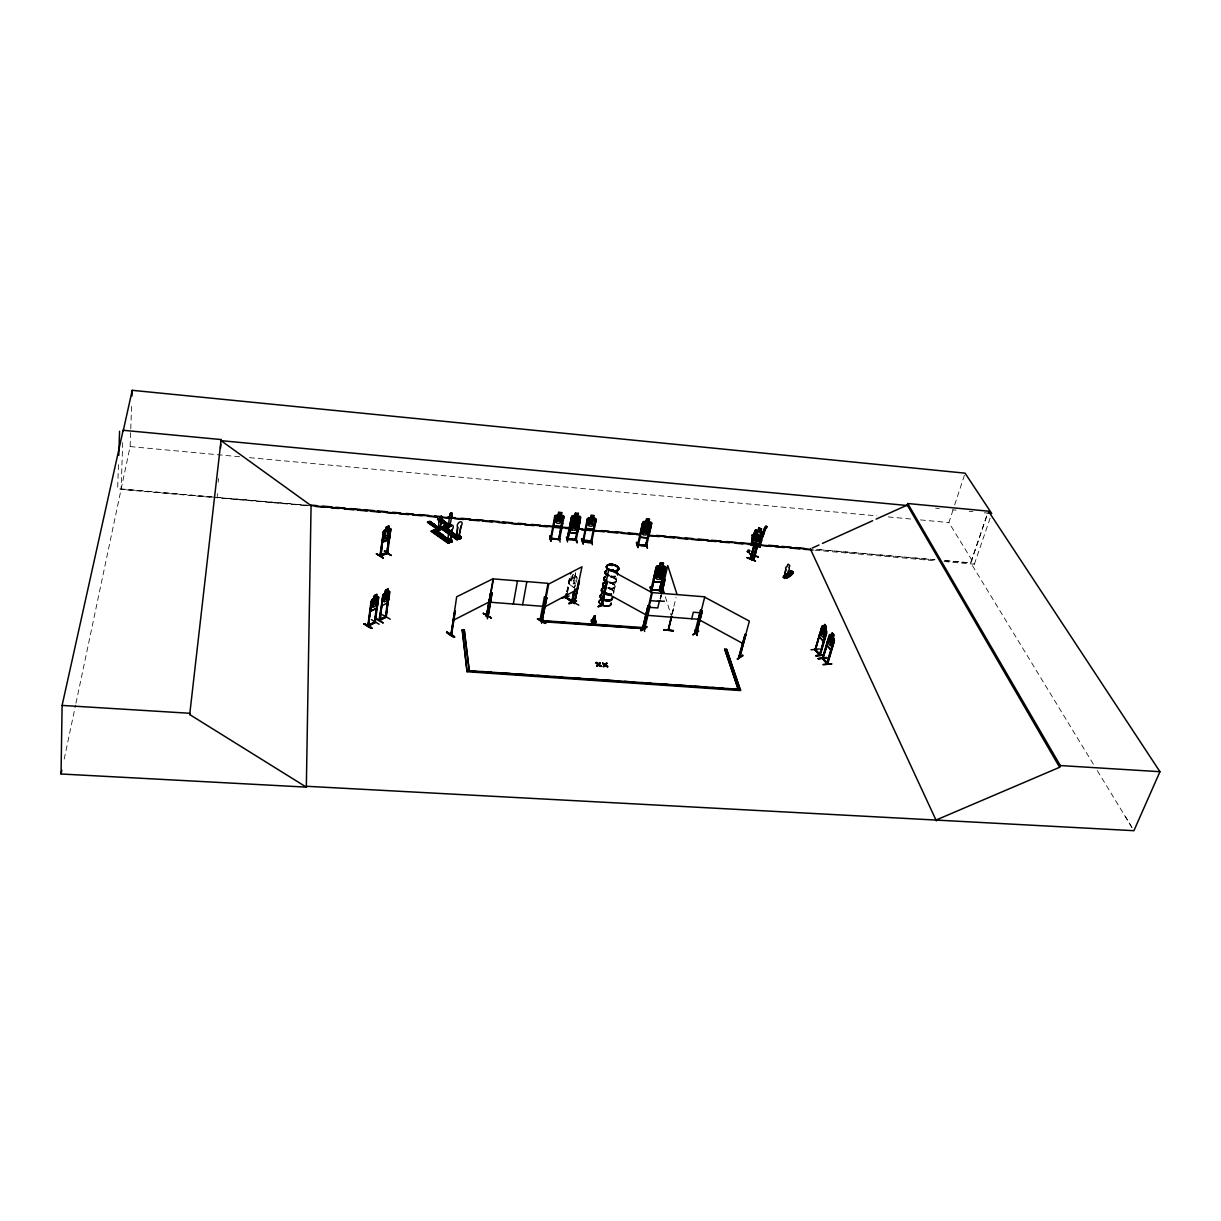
<?xml version="1.0" encoding="UTF-8"?>
<svg xmlns="http://www.w3.org/2000/svg" width="1221" height="1221" viewBox="0 0 1221 1221"><rect width="100%" height="100%" fill="white"/><g stroke="black" fill="none" stroke-linecap="round" stroke-linejoin="round"><path stroke-width="0.75" stroke-dasharray="5 3.75" d="M613.812 591.91L616.086 581.333M616.254 580.509L616.834 577.823M118.452 464.682L117.643 488.843L311.065 505.616L217.17 497.374M122.711 442.536L121.093 489.423L215.247 497.68M75.961 703.235L130.113 446.581L131.715 403.434M615.063 585.683L615.094 586.538M217.43 493.589L217.14 497.847L306.334 505.662M218.208 482.249L218.467 478.464M566.712 591.926L569.658 576.984M566.956 591.849L570.466 573.549M567.322 592.353L570.268 577.411M567.567 592.277L570.528 577.335M571.169 576.068L571.153 582.524L573.244 583.974L574.801 582.539L575.64 572.771L575.076 575.564L577.136 578.113L575.93 583.653M574.603 586.813L575.35 583.073M64.194 759.096L75.565 705.097M660.073 598.58L660.897 595.039M660.225 599.068L661.049 595.527M660.408 598.611L661.233 595.07M660.561 599.084L661.385 595.543M659.798 601.129L664.468 601.007L656.898 600.442M671.718 614.407L673.763 607.249L672.206 614.941M671.871 614.911L676.037 597.405M944.016 561.538L974.373 564.194L948.9 522.557L954.105 506.684M954.685 504.914L965.094 473.168M986.599 516.101L970.695 562.805L944.291 560.515M1093.375 764.178L970.802 562.973L987.835 512.957M974.373 564.194L990.521 516.987M664.361 601.343L656.7 600.595M613.659 592.704L613.583 592.872A6.212 3.175 12 0 0 608.272 588.476M613.797 592.475L613.415 593.253A6.288 3.22 12 0 0 608.348 588.079M614.621 587.606L615.063 586.584M573.229 578.144L575.671 577.09L573.611 579.319L574.313 583.607L573.031 579.593C571.306 583.333 568.94 580.021 572.68 578.647L571.886 574.801M574.313 587.789L569.062 584.111L568.849 580.937L569.001 584.157L574.236 587.82L575.64 585.576M614.651 587.377L612.652 588.705L609.035 588.766M609.05 588.308L610.027 588.491M609.538 582.493A6.227 3.159 12 0 1 614.926 586.492A6.227 3.159 12 0 1 609.676 588.904L609.661 587.988M610.118 588.659L609.752 588.675A6.227 3.159 12 0 0 614.972 586.294A6.227 3.159 12 0 0 609.584 582.295L614.56 584.981M612.713 588.461L613.842 588.003M576.449 576.602L577.06 578.144M608.882 588.568L609.951 588.72M612.683 588.446L609.462 588.69M934.859 559.691L816.01 549.389L934.935 559.829M944.382 560.668L970.802 562.973M121.108 488.949L215.278 497.206M814.956 550.228L936.415 560.866M130.113 446.581L240.033 456.791M249.511 457.661L876.876 515.873M888.247 516.926L912.881 519.215M920.466 519.917L948.9 522.557M935.607 508.18L939.346 508.547M952.441 509.783L956.18 510.134M969.276 511.37L973.015 511.721M984.233 512.789L987.972 513.141M609.645 582.005L611.141 582.707M612.545 583.348L611.202 582.478L615.002 585.897M572.817 574.191L576.48 576.648M1097.328 770.665L1132.92 829.074L1125.243 816.269M665.369 596.779L670.924 614.743M616.239 579.883L616.3 580.875M613.766 591.223L613.858 592.307M572.603 575.091L573.214 577.915M610.683 577.06A6.227 3.144 12 0 1 616.04 581.455A6.227 3.144 12 0 1 609.233 583.195M609.661 581.898A6.212 3.159 12 0 1 615.002 586.294A6.227 3.159 12 0 1 609.722 588.629M608.195 588.034A6.212 3.159 12 0 0 615.002 586.294A6.227 3.159 12 0 0 609.584 582.234M615.308 575.961A6.242 3.129 12 0 1 610.775 575.915M610.851 576.343A6.319 3.19 12 0 1 616.284 580.799A6.319 3.19 12 0 1 609.355 582.554M609.294 582.875A6.319 3.19 12 0 0 616.208 581.12A6.319 3.19 12 0 0 610.775 576.663A6.334 3.175 12 0 0 615.216 576.694M610.912 576.022A6.242 3.144 12 0 1 616.269 580.418L616.269 580.418A6.242 3.144 12 0 1 609.447 582.142M615.094 576.999A6.242 3.129 12 0 1 610.546 576.953M615.292 576.358A6.334 3.175 12 0 1 610.683 576.312M609.462 582.814A6.212 3.159 12 0 1 614.85 586.797A6.212 3.159 12 0 1 609.6 589.194M608.424 587.759A6.288 3.22 12 0 1 613.43 592.994M608.485 587.454A6.212 3.175 12 0 1 613.43 592.612M572.634 575.122L571.596 580.311L573.687 581.761L574.725 576.571L572.634 575.122M616.254 581.043L615.72 582.02L616.269 581.043M576.343 579.242L576.343 579.242"/><path stroke-width="1.5" d="M306.517 786.293L306.502 787.133L61.05 773.992L62.103 705.417L123.138 430.28L221.138 439.56L221.062 440.659L311.065 505.616L569.368 528.266M62.103 705.417L189.789 713.278L189.698 714.56L306.334 787.133L311.08 505.097L316.773 505.601M785.362 576.266L785.561 575.808M306.334 787.133L306.364 786.278L1133.912 830.692L1159.95 771.703L988.445 511.172L907.752 503.525L907.279 505.051L1059.63 767.292L936.003 820.069M439.804 527.548L440.812 529.105L438.766 529.731L437.759 528.174L437.423 529.197L439.85 528.434L439.514 527.487L456.791 539.743L457.524 537.805L457.356 538.949L451.587 534.996M437.759 528.174L437.637 528.937L440.46 527.808M118.773 455.402L119.582 431.242M440.14 516.59L441.559 515.766L441.407 518.33A2.121 1.328 -54.8 0 1 441.315 521.108L439.942 527.96M815.949 655.479L824.206 654.99M823.229 664.575L831.913 663.934L823.168 664.59M123.138 430.28L123.107 431.395L132.219 390.308L965.094 473.168L991.711 513.492L987.972 513.141M132.005 395.925L132.219 390.308M449.694 524.938L450.198 524.74M447.817 541.132L448.794 530.54A3.236 1.999 -54.8 0 1 449.389 526.617A3.236 1.999 -54.8 0 1 452.838 525.534A3.236 1.999 -54.8 0 1 452.243 529.456L450.244 540.354L449.816 539.59M450.61 524.633L449.465 524.511L450.366 525.122M449.801 524.526L448.534 525.686L449.191 518.696A2.121 1.313 -55.1 0 1 449.954 515.72L450.32 513.507M450.824 540.155L449.175 539.636M450.595 539.957L449.359 539.575L450.992 539.331L450.625 541.742M448.458 525.625L450.045 525.122L451.449 518.009A2.121 1.313 -55.1 0 0 451.556 515.231L451.862 513.034M451.633 515.293L451.816 512.835L450.518 513.308M457.951 535.973L459.493 536.37M458.47 536.385L458.165 535.653L458.333 538.629L458.867 535.622L460.866 536.736L460.103 538.675L443.177 526.77M456.517 537.576L459.05 536.904L461.065 526.053A3.205 1.984 -55.1 0 0 461.675 522.145A3.205 1.984 -55.1 0 0 458.257 523.214A3.205 1.984 -55.1 0 0 457.661 527.121L456.517 537.576C461.645 535.683 457.051 536.187 459.493 536.782M594.703 619.047L594.627 615.827L591.88 621.001L595.146 622.038L594.917 615.872L593.727 620.344M220.543 448.214L220.803 444.429M594.474 622.267L595.054 616.025L595.146 619.368M751.602 557.783L750.457 557.799L754.288 544.383L750.457 557.799L751.312 558.119L755.021 544.688L754.196 544.413M754.029 558.714L757.615 545.726L756.715 545.36L757.524 545.695L754.181 558.821L753.082 558.852M753.861 544.703L754.914 544.658M820.68 633.455L821.718 627.884L815.277 650.366L819.795 633.592L819.413 636.858L823.259 641.162L824.618 639.087M826.922 645.436L827.212 642.154L826.922 645.436L830.707 649.801L832.188 647.71M438.324 528.769L438.95 521.749A2.121 1.328 -54.8 0 1 439.697 518.757L440.064 516.529L434.478 515.918M456.654 537.667L457.661 527.121M752.136 544.322L753.265 535.073L752.472 534.813L751.403 544.154L751.739 542.475M752.228 544.352L752.655 540.476M189.698 714.56L221.138 439.56M673.397 630.784L663.598 629.822L673.397 630.83M673.336 630.54L663.598 629.822M759.203 545.436L759.096 546.794L760.21 537.469L761.004 537.728L759.828 546.962L759.874 545.68L752.441 543.192M752.472 534.813L752.334 542.078L759.065 544.261L760.271 542.811L758.974 544.245M755.28 535.561L755.448 533.592L758.333 534.554L758.058 536.446L759.355 537.484L758.928 540.842L757.325 541.803L754.654 540.903L753.403 538.98L753.815 535.607L755.311 535.485L753.281 534.89M755.982 534.142L757.707 534.722M363.721 623.885C377.564 633.333 371.627 625.152 363.675 623.962M758.333 534.554L757.966 536.462L760.897 537.973L760.149 542.841L761.721 540.46M375.03 622.328L367.826 625.961L369.032 624.938M368.849 625.869L367.826 625.961L370.925 602.274L371.856 602.106L368.116 626.144L371.55 600.625L372.359 599.206L378.602 597.222L375.244 622.603L368.254 626.159L371.627 600.671M368.91 625.747L369.017 624.893M371.474 600.625L374.069 598.443L374.359 595.451L376.831 594.337L376.709 603.266L375.229 606.196L373.016 607.295L372.13 605.555L372.832 600.076L374.526 595.558M380.815 554.99C396.596 551.343 376.648 553.785 380.845 555.799L383.577 532.921L379.884 555.83L387.454 553.296M380.967 555.769L383.501 531.623C383.989 528.082 392.811 529.548 390.201 528.464M376.648 594.413L376.282 597.359L378.693 597.145L377.671 604.99L376.48 608.302L370.925 611.08L376.48 608.302M388.873 526.114L388.934 534.874L387.393 537.515L385.058 538.278L384.081 536.446L386.37 526.923L388.873 526.114L387.088 540.308M376.19 608.165L374.572 622.908L378.022 598.763L374.694 622.847M384.707 541.086L386.508 527.045M374.847 622.008L374.313 622.603M383.241 557.753L376.404 553.769L383.272 557.738M384.356 551.129L391.193 555.479L384.752 550.93M386.019 530.799L388.354 530.036L387.683 535.286L385.348 536.034M386.614 553.571L387.774 552.625L386.996 552.93M389.148 534.691L386.843 553.724L389.652 530.921M387.332 553.311L389.865 531.074M383.348 531.562L380.174 556.028L387.591 553.464L390.796 529.181M382.814 596.611L380.082 620.344L382.814 596.611L378.983 620.497L386.095 616.926M391.01 529.166L388.812 539.743C374.282 543.36 390.705 542.246 389.896 536.645M383.089 596.764L379.288 620.695L380.113 619.551M379.136 624.221L371.352 619.612M389.758 591.941L389.148 591.239L382.722 595.299L382.036 605.647L387.561 602.884L388.705 599.618L387.53 602.899M382.356 614.728L390.201 619.169M387.942 589.01L385.592 590.155L384.05 594.749L383.333 600.198L384.203 601.953L386.385 600.854L387.866 597.954L388.583 592.521L387.545 592.124L388.019 589.056L385.653 590.216M385.363 593.192L385.592 590.155M740.185 656.455L739.102 656.15L740.094 656.41M784.309 576.327L784.294 575.503L784.05 576.419L786.767 577.655L787.026 576.739L784.309 576.327L785.866 569.352L784.447 576.236L786.263 577.06L788.507 570.466A2.076 1.74 49.9 0 0 788.827 567.567C791.986 564.545 786.309 564.407 788.262 564.239M382.997 622.863L375.274 617.872M387.851 589.148L387.637 591.987M387.79 599.206L385.424 617.216M385.592 617.475L385.928 616.605M385.668 617.444L389.163 593.467M385.958 616.91L388.431 598.885M379.472 620.634L386.294 617.109L389.056 591.178M388.797 599.679L389.835 591.864M738.842 656.913L745.1 634.386L745.863 634.798L739.773 657.386L738.995 657.005M789.544 574.145L788.369 573.611L789.285 573.717M427.548 522.008L439.178 530.021C427.182 518.07 429.288 522.329 427.548 522.008L439.133 530.036M430.525 524.099L432.921 523.55M431.074 522.054L428.632 522.985L431.074 522.054L429.96 521.26M431.822 522.573L429.38 523.504L431.822 522.573L432.936 523.366M448.641 543.009L431.379 531.089L432.387 530.921L431.105 531.318L447.97 543.208L448.412 541.361L446.703 540.14L446.474 541.575L449.771 539.804M433.928 524.068L431.486 524.999L433.928 524.068C437.561 525.702 428.693 526.205 435.058 524.847M433.165 531.822L436.767 530.967M436.813 530.692L435.119 529.487L434.065 530.418L451.282 542.139M448.626 527.167L437.774 518.971L449.343 526.938M437.942 531.486L434.249 532.905L437.942 531.486C444.444 533.974 429.044 534.981 439.636 532.677M437.576 528.235L438.37 530.28M445.619 527.304C435.134 529.563 450.412 528.586 443.94 526.129L440.323 527.243L440.064 529.227L440.216 527.701M441.743 521.764L444.108 521.214M441.132 533.745L437.454 535.18L441.132 533.745C447.664 536.248 432.249 537.255 442.841 534.951M442.857 522.542L445.222 521.993M442.841 527.029L443.94 526.129M446.749 528.098L443.101 529.517L446.749 528.098C453.235 530.57 437.957 531.562 448.443 529.288M447.649 526.114L447.985 525.106L448.992 526.648M446.703 540.14L446.81 541.208L449.877 540.216M447.985 532.966L440.323 527.243M450.045 525.366C449.328 522.985 452.762 526.77 450.183 524.42M450.518 524.557L449.633 526.449L450.29 524.984M446.978 540.048L448.702 541.269L448.519 542.414L451.602 541.437L451.77 540.293L450.061 539.072L449.359 542.002L449.145 539.438M451.129 525.259L451.007 526.022L450.351 525.03M450.122 540.415L450.061 539.072M450.473 541.636L450.992 539.331M450.335 538.98L452.06 540.201L451.312 542.139L434.111 530.387M455.311 538.11L455.815 536.599L457.524 537.805M758.21 557.158L749.709 553.83L758.287 556.837M455.647 537.744L455.815 536.599M458.928 536.965L459.142 535.546M459.279 538.171L459.661 535.775L459.432 538.278M460.866 536.736L460.409 537.973L457.356 538.949M446.901 631.944C451.419 638.049 462.087 639.911 446.871 631.974M454.685 611.385L450.976 634.798L456.685 596.794L493.162 578.693L486.492 616.407L493.528 578.922L548.031 583.317L541.117 620.207L540.003 620.131L544.398 597.115L545.344 597.374L544.398 597.115M451.343 634.264L455.036 610.897M451.602 634.508L455.311 611.065M724.709 649.145L738.201 689.255L724.709 649.145L726.587 649.297L740.567 690.567L467.063 671.733L462.24 629.731L464.255 629.883L469.123 669.932L464.255 629.883M467.063 671.733L462.24 629.731M483.226 613.201L491.3 617.994L483.501 613.491M486.614 616.346L490.75 592.872L492.032 593.177L488.186 615.995M486.431 616.391L490.415 593.33L492.032 593.177M487.515 618.833L486.569 613.125M486.263 616.132L488.11 616.193L492.002 592.979M697.023 632.753L696.336 632.31M513.324 604.029L517.475 580.86M696.062 632.493L696.932 632.676M522.619 604.746L526.846 581.608M559.569 539.545L550.381 538.919L558.684 539.072L551.358 538.232M555.357 517.17L554.517 517.109L555.357 517.17L551.22 539.041L551.51 538.049M537.454 619.001C545.619 620.344 551.388 627.96 537.499 618.925M558.226 515.048L558.653 512.255L561.721 512.591L561.08 515.354L562.438 516.391L561.477 521.398L559.554 523.397L556.715 523.153L555.601 520.863L556.547 515.857L558.241 515.094L558.745 512.408M541.224 619.2L539.957 619.932L541.132 619.398M542.307 620.589L541.59 620.924L548.702 584.05L581.944 566.788L574.358 603.54L579.426 580.753L578.617 580.891L574.374 603.495L579.426 580.753M541.666 622.924L540.674 616.864M546.306 598.259L541.941 621.138L546.871 597.954L546.031 598.107L546.871 597.954M546.596 597.802L542.093 620.619M542.78 620.665L641.91 627.472L642.215 628.556L542.994 621.748L542.78 620.665L548.382 621.077M562.805 517.994L558.684 539.682L562.774 517.841L563.644 518.07L562.774 517.841M542.994 621.748L542.918 619.947M559.706 538.766L559.462 539.529L550.457 538.751M560.118 542.032L559.126 537.133M751.663 543.376L753.021 543.696L752.212 545.466L750.9 545.009L751.693 543.223M593.574 622.252L594.902 616.132M568.009 539.713L566.971 539.438L576.114 540.445L580.753 517.216L579.868 516.178L572.802 515.552L571.657 516.468L567.093 539.682L571.245 517.872L572.115 518.116L567.826 539.728L572.069 517.948M569.627 532.57L570.665 522.695L571.718 521.779L578.723 522.496M567.521 541.941L566.376 537.042M572.618 520.085L574.313 519.322L574.755 516.544L577.777 516.804L575.549 528.189L572.741 527.96L574.77 516.59M575.473 513.156L574.969 515.888L573.275 516.636L571.23 527.838L572.328 530.082M450.122 540.033L452.243 529.456M571.657 525.061L572.756 527.319L575.564 527.548L577.487 525.549L579.136 517.17L577.792 516.132L578.311 513.4M577.915 516.056L578.433 513.324L575.396 513.049L574.877 515.735M562.179 598.259L569.154 596.031M576.281 539.468L575.152 540.323L579.456 518.604L580.326 518.849L579.456 518.604M575.717 537.515L577.228 542.78L575.717 537.912M576.129 540.247L576.19 539.468M578.159 530.57L580.112 520.726L577.35 519.581M566.33 593.803L566.178 598L566.941 594.23M566.59 593.711L565.842 597.451L572.557 602.136L575.091 589.026M566.056 597.939L565.934 596.581M567.185 594.139L566.208 597.969M458.76 536.614L461.065 526.053M569.23 603.754C591.651 595.665 553.693 609.096 576.098 600.518M581.44 539.178L583.089 543.894M571.016 600.824L578.815 605.158M582.539 541.498C603.495 546.367 584.31 536.874 582.753 541.758L587.332 518.528L590.567 517.887L591.086 515.17L594.139 515.491L593.467 518.238L594.81 519.276L593.803 524.252L591.864 526.251L589.041 525.992L587.957 523.733L588.965 518.742L590.552 517.841M587.744 520.054L586.919 519.978L587.744 520.054L583.394 541.803L583.592 540.827M573.473 592.429L572.191 602.243L565.537 597.557M573.717 592.338L571.596 601.846L571.703 600.915M574.847 589.117L572.283 602.258M574.236 602.457L575.137 602.35L574.465 603.479M591.208 539.957L592.383 544.734M590.827 542.216L595.1 520.711L595.97 520.955L595.1 520.711M591.529 542.506L596.306 519.352L593.589 518.162M582.753 541.727L591.681 541.712M596.428 519.383L593.406 529.09L586.309 528.403L586.004 525.671M591.223 619.932C589.56 623.87 598.794 623.748 595.634 620.283M591.834 622.496L596.062 622.741M61.05 773.992L61.828 770.268M602.762 603.861L598.382 606.349M601.404 605.143L606.135 582.783L606.837 583.18L602.197 605.585L598.29 606.806M601.068 665.964L598.611 664.529L596.687 666.132L598.031 664.667L596.001 662.957L596.916 662.545C598.046 666.529 601.922 660.057 598.885 664.697L600.961 666.437L598.977 664.224L600.305 662.789M596.916 662.545L596.001 662.957M596.687 666.132L598.137 664.193L596.107 662.484M597.466 666.193L598.611 664.529M600.961 666.437L600.228 665.903M602.64 663.43L605.158 664.346L602.64 663.43L604.685 665.14L603.342 666.605L605.265 665.002L607.615 666.91L605.158 665.491M603.342 666.605L604.792 664.667L602.747 662.957M604.12 666.666L605.265 665.002M607.615 666.91L605.631 664.697L607.722 666.437M606.059 663.675L606.944 663.262L605.051 664.835M763.934 532.921L762.774 532.264L763.934 532.921L764.254 531.868A8.639 1.114 -74.8 0 1 766.88 526.465L766.544 527.655A7.402 0.962 -74.8 0 0 764.025 533.18L762.896 536.691L761.873 536.416L762.759 532.173L756.058 529.975L754.914 530.616L753.586 535.866L755.005 530.494L755.799 530.753L754.547 535.637L755.799 530.753M762.896 536.691L763.797 532.539M636.935 542.307L638.247 547.512L636.904 542.307M642.292 523.702L643.162 523.946L642.292 523.702L637.56 545.207L645.695 545.344L638.552 544.535M640.125 534.63L642.841 522.313M643.116 523.778L638.4 545.329L638.69 544.352M645.512 524.328L644.932 526.968L643.238 527.67L642.154 532.6L643.162 534.813L645.94 535.042L647.878 533.073L650.106 523L648.824 521.978L649.511 519.2L646.535 518.94L643.269 527.426L644.291 529.67L647.069 529.914L649.023 527.93M646.26 526.51L648.427 529.059L647.145 525.763L649.572 522.832L646.474 525.335L644.734 522.451L645.924 525.625L643.284 528.601L646.428 526.266M650.366 524.42L651.236 524.664L650.366 524.42L645.573 545.894L646.748 545.222M646.703 545.054C647.893 548.183 634.615 543.971 638.522 545.131M642.765 522.313L643.91 521.413L650.854 522.023L651.709 523.107L646.535 546.016M651.709 523.107L649.007 535.363L647.405 537.881L640.445 537.271L640.201 534.569M647.374 547.847L645.924 543.086L647.435 547.893M643.406 628.784L642.673 628.388L648 605.784L648.748 606.196L643.482 628.83L651.755 591.941L650.152 586.767L651.144 592.307M646.565 626.587L646.901 627.304L641.162 630.753L640.811 630.036L646.611 626.617L640.827 630.051M642.063 629.258L641.91 627.472M659.309 589.819L650.9 589.88L655.936 567.796L656.852 568.04L651.755 589.987M643.04 625.915L644.673 631.501M653.617 579.029L654.059 581.7L661.172 582.28L662.866 579.746L661.202 582.341L653.968 581.791L653.601 578.983L656.516 566.376L659.844 565.72M648 605.784L642.597 628.342L643.604 628.647M651.77 590.002L656.791 567.872L655.936 567.796M649.099 606.257L650.045 606.516L649.099 606.257L643.925 628.922L645.131 627.991M644.139 628.968L652.335 592.612L704.761 596.825L695.726 633.18L696.779 633.485M645.009 628.998L645.131 628.418M649.999 606.318L644.734 628.723M659.767 565.674L660.378 562.896L663.507 563.202L662.759 566.01L664.087 567.048L662.927 572.115L660.882 574.145L657.982 573.916L656.944 571.611L658.088 566.544L659.859 565.766L660.378 562.896M661.675 571.291L662.286 568.528M659.599 587.927L661.141 593.04M664.346 568.498L659.355 590.613L664.346 568.498L665.247 568.742L664.392 568.681M660.225 590.46L650.869 589.682L660.179 590.628L665.186 568.574M660.286 590.643L665.75 567.155L662.728 565.964M661.309 593.269L667.75 565.552L676.861 593.94M661.461 593.757L664.926 579.136L661.645 593.299M661.797 593.772L664.667 581.379M671.291 616.208L668.284 630.158L671.626 616.239M671.779 616.727L668.269 630.097M691.712 618.757L693.314 612.225L700.06 612.744L698.443 619.276M693.04 634.706L698.641 630.936L693.177 634.386M695.054 629.914L696.977 635.515L695.482 629.975M700.411 610.302L701.342 610.546L700.411 610.302L694.841 632.783L695.909 632.86M695.878 632.89L701.281 610.363M696.535 633.623L701.526 610.805L702.273 611.202L696.397 633.623L702.273 611.202M696.993 635.103L696.397 632.753M751.525 543.62L752.853 538.766M752.945 538.629L751.434 544.123M752.273 543.925L752.899 541.834C750.9 541.04 754.395 543.299 752.228 544.047M755.189 536.019L756.425 531.15L758.088 530.753L758.699 527.976L761.446 528.983M757.035 534.874L757.859 531.623L760.53 532.524L759.279 537.408M758.684 528.006L761.568 528.937L760.759 531.654L761.965 532.997L760.714 537.881M760.164 546.581C760.439 541.91 759.462 546.245 759.691 547.008M450.122 525.305L449.572 524.481M747.023 557.585L755.509 561.05L746.993 557.615M730.662 688.72L740.155 689.377L726.587 649.297M751.174 558.104L754.624 544.963M751.678 559.706L754.364 555.937M753.525 555.158L750.732 559.355L753.464 555.158M753.281 558.455L756.898 545.375L753.143 558.821L754.135 558.714M737.316 659.142L742.719 655.097L737.652 659.34M738.964 657.02L745.1 634.386M740.155 689.377L466.91 670.527L474.511 671.046M784.294 575.503L783.394 577.319L790.659 571.382M784.508 575.61L783.561 576.938L786.065 577.258M784.294 577.274L784.782 575.686M785.866 569.352A2.076 1.74 49.9 0 1 787.011 566.742L787.591 564.804M786.278 577.35C784.706 581.089 798.977 570.451 790.338 571.245M787.957 573.229L790.72 574.267M789.346 572.1L792.108 573.137M789.834 571.687L792.597 572.741M793.04 572.466C769.612 586.065 802.38 572.1 790.567 571.092C788.415 576.205 776.159 582.478 791.208 571.642M810.988 649.816L819.352 648.931M821.947 626.281L822.664 625.9L826.876 631.745L819.764 655.433L814.972 649.908L821.947 626.281L823.87 627.136M821.718 627.884L815.262 649.877L820.176 655.402L826.632 633.333L825.884 632.86L819.657 654.807M815.781 650.411L815.124 649.114L815.704 649.679M823.9 627.273L824.709 624.542M818.177 658.897L826.739 657.539L818.314 658.44M819.642 654.853L825.671 634.523M766.635 527.808L765.628 527.548L765.872 526.19A8.639 1.114 -74.8 0 0 763.232 531.593L762.911 532.646M820.176 655.356L820.085 654.654M830.219 634.432L831.379 635.836L832.188 633.089L828.662 640.949L828.83 644.047L830.387 645.787L831.867 644.52L833.394 639.407L833.745 634.783L832.081 632.936L833.836 634.783L833.012 637.53L834.401 640.353L827.258 664.148L822.298 658.516L829.303 634.828L830.204 634.538M828.097 642.017L829.166 636.416L822.603 658.485L827.487 663.995M822.71 659.065L829.318 636.95M822.756 659.035L822.969 657.737M833.378 641.452L826.678 663.583L827.579 664.102L834.126 641.941L833.378 641.452L834.126 641.941M833.668 641.422L827.136 663.598M827.105 664.041L826.999 662.835M832.05 647.649L834.233 640.338M592.704 621.977L594.52 615.857L591.88 621.001M450.152 539.621L449.328 539.484M374.801 601.19L373.031 599.847L374.084 602.457L372.084 606.73L374.511 602.853L375.442 605.036L376.19 604.685L375.061 601.999L376.892 597.893L374.771 601.159M385.821 596.245L388.171 592.582L386.248 596.672L387.332 599.358L386.599 599.694L385.683 597.527L383.287 601.373L385.271 597.13L384.249 594.52L386.065 596.077M594.627 615.827L592.154 620.558M1059.63 767.292L1060.332 765.552L907.752 503.525M761.873 536.416L763.003 532.921A7.402 0.962 -74.8 0 1 765.536 527.38L765.628 527.548M542.75 619.993L541.773 620.146L542.643 620.009M446.459 632.615L454.334 637.27M545.36 623.473L537.728 618.803M592.078 621.504L594.52 616.01M432.875 525.076L433.714 524.435M450.427 513.247L449.954 515.72M487.454 615.323L488.354 615.369L487.408 615.063M487.164 616.086L486.309 615.399M760.21 537.469L761.004 537.728M752.334 542.078L759.004 544.169M752.243 535.164L753.311 534.813M753.235 534.813L760.851 538.049M759.05 546.733L762.637 533.256L763.522 533.44L762.759 532.173M751.525 542.49L752.365 543.055M751.724 542.521L759.431 545.131M451.495 633.668L451.526 633.424M612.866 570.512L614.01 570.466L613.034 570.1M612.103 565.689L611.339 565.186M575.656 520.451L572.359 522.832L574.954 519.825L573.656 516.605L575.671 519.276L578.739 517.048L576.205 519.963L577.594 523.29L575.717 520.528M561.141 526.251L562.576 523.611L561.141 526.251L553.998 525.564L555.006 515.689L558.15 515.003M570.268 523.641L570.695 526.373L577.792 526.999L579.349 524.45M578.693 527.869L577.136 530.433L570.039 529.792L569.642 527.121M383.684 593.925L382.722 595.299M641.208 529.41L641.559 532.112L648.534 532.722L650.015 530.112M648.534 532.722L650.121 530.189M663.949 574.358L662.393 577.029L655.112 576.373L654.792 573.656M662.393 577.029L664.071 574.435M694.993 631.761L695.924 632.066M572.451 601.449C555.738 591.101 577.67 603.418 571.657 601.144M823.259 641.162L824.663 638.995M566.681 597.115L565.689 596.672M449.359 539.209L450.244 539.743M439.529 527.762L439.331 529.456M549.771 536.37L550.885 541.239L549.908 535.988M550.839 541.117L549.725 536.37M756.058 529.975L755.005 530.677M581.99 538.782L583.134 544.001M754.517 555.555L751.77 559.615M752.167 559.874L754.837 556.043M750.305 559.157L752.991 555.387M759.691 544.383L760.53 544.688M763.43 533.531L759.905 546.993L751.358 544.047M636.339 542.689L637.759 547.451M636.767 542.673L638.217 547.405M383.501 531.623L384.386 530.418M651.22 588.904L652.075 589.209L651.19 589.148M458.531 536.278L459.798 535.882M818.177 658.745L826.617 657.844M448.428 543.055L449.16 542.811L433.608 531.944M456.99 539.499L457.509 539.514M459.645 538.827L444.368 528.098M460.607 538.308L457.188 539.606M427.472 522.313L438.705 530.158L441.132 529.38L429.914 521.55M437.576 519.429L448.901 527.09L449.099 525.885M439.911 518.696L438.202 519.017M448.595 532.677L440.277 527.533L443.895 526.404L448.656 529.868M430.616 522.832L441.071 529.41M440.75 529.502L440.934 528.342M605.158 664.346L606.165 663.201M598.504 663.873L599.526 662.728M487.057 615.918L487.973 615.918M605.524 665.17L606.944 663.262M660.24 570.421L656.944 572.832L659.706 569.764L658.485 566.498L660.515 569.383L663.675 566.926L660.988 569.886L662.301 573.275L660.179 570.665M575.137 530.311L577.06 528.311L578.037 523.351L576.709 522.329M578.159 522.161L576.22 524.145L573.397 523.901L572.298 521.642M448.153 530.876L448.641 531.974M443.956 522.1L443.391 521.275L443.101 522.023M785.195 577.594L785.622 576.068L784.721 575.747M785.24 578.159L792.521 572.222M793.329 572.145L785.5 578.021M790.613 570.909L783.043 577.167L785.759 578.372M791.086 571.336L783.806 577.365M613.842 570.558L612.805 571.016L612.683 570.039M574.221 519.215L571.016 519.917M570.589 522.71L573.794 522.008M571.749 516.514L572.847 515.689M641.666 527.579L642.811 526.648L649.74 527.289L650.579 528.296M460.348 538.598L443.177 526.617M451.77 541.803L448.443 543.024M440.308 529.67L429.456 521.596L440.812 529.502M656.486 570.924L655.28 571.779L656.455 570.833L663.675 571.443L664.529 572.435M434.783 530.204L451.511 542.063L434.355 529.99M440.109 518.528L439.774 518.757A2.121 1.328 -54.8 0 0 439.026 521.81L439.026 521.81M660.424 589.88L659.416 589.758M737.347 658.714L743.024 655.769M745.863 634.798L744.902 634.508M576.266 539.667L575.503 539.621M693.07 634.859L698.549 631.394M559.706 538.965L558.684 538.675L559.615 538.751M642.719 627.762L643.681 628.021M640.857 630.112L646.611 626.663M640.704 630.509L646.535 626.968M648.748 606.196L647.802 605.906M598.198 606.7L602.777 603.876M601.419 604.517C603.632 604.761 599.847 604.364 601.77 605.631L606.837 583.18M570.329 573.488L571.23 572.985M544.307 607.112L577.38 589.453M491.285 617.948L483.485 613.446M452.945 620.451L489.194 601.953M367.948 625.137L374.588 622.283M385.393 616.712L379.121 619.673L385.668 616.864M374.954 622.359L368.62 624.755M371.856 602.106L370.925 602.274M572.191 522.863L573.885 522.1M812.072 548.122L819.001 544.978M822.466 543.421L872.664 520.711M876.113 519.139L907.279 505.051M658.592 571.046L656.898 571.886L655.753 576.923L656.791 579.212L659.676 579.426L661.706 577.38L662.881 572.344L661.538 571.321M448.122 531.104L449.984 531.166M759.309 545.161L760.088 545.436M750.732 557.524L751.51 557.799M451.129 634.813L451.19 634.004M568.925 603.479L576.068 600.915M391.163 555.433L384.478 551.037M383.226 558.195L376.389 553.8M383.806 533.073L382.89 533.134M388.95 526.175L386.37 526.923M431.425 530.906L435.119 529.487M451.175 526.144L448.946 527.06M660.408 589.667L659.63 589.804M448.305 531.028L449.939 531.394M645.878 544.963L646.596 545.039M637.866 544.261L638.598 544.352M567.124 538.659L567.979 538.949M575.289 540.155L576.007 540.216M819.474 654.258L815.918 649.862M642.979 627.411L643.788 627.823M819.505 636.858L823.351 641.147M825.427 628.968L826.495 630.143M440.003 534.142L439.362 535.18M440.354 535.47L441.163 534.569M643.986 628.708L644.841 628.8M443.192 521.428L444.2 521.642M659.493 589.575L660.271 589.865M645.711 545.726L646.52 545.818M575.213 539.606L567.292 538.675M559.554 539.743L564.056 516.437L561.187 515.216L561.721 512.591M590.995 541.437L590.689 542.383M440.14 528.113L441.315 521.108A2.121 1.328 -54.8 0 0 441.315 518.269L441.407 518.33M613.14 570.009L612.362 570.573M1060.332 765.552L1159.95 771.703M482.097 671.565L491.59 672.222M501.068 672.878L510.561 673.534M518.147 674.053L527.64 674.709M537.118 675.366L544.719 675.9M554.197 676.541L561.797 677.075M571.275 677.731L580.769 678.388M588.354 678.907L597.847 679.563M605.433 680.082L616.819 680.875M624.404 681.394L633.897 682.051M641.483 682.57L650.976 683.226M660.454 683.882L668.055 684.401M677.533 685.057L687.026 685.714M694.612 686.233L704.105 686.889M711.69 687.423L723.076 688.201M467.185 671.001L740.765 689.865M695.741 632.615L694.993 632.203M599.419 663.201L600.213 663.262M596.794 665.659L597.573 665.704M603.449 666.132L604.227 666.178M462.118 630.448L464.148 630.601M724.526 649.847L726.403 649.984M749.114 551.434C752.258 550.717 746 548.702 748.549 551.22M555.845 621.657L565.186 622.359M570.787 622.786L580.128 623.488M587.591 624.053L596.932 624.77M602.533 625.198L611.874 625.9M619.352 626.465L628.678 627.182M634.279 627.609L641.758 628.174M543.131 621.046L642.215 628.556M659.218 568.345L662.301 568.574M649.038 607.28L657.783 607.966L659.309 601.343L650.549 600.656M489.575 602.182L543.635 606.379M647.13 615.308L699.16 619.352M640.46 537.316L647.405 537.881M645.436 524.236L648.412 524.481M572.176 519.093L579.227 519.688L580.006 520.741M573.992 520.36L575.06 522.832L578.098 520.604L575.579 523.504L577.014 526.724L576.022 526.739L574.877 524.023L571.901 526.465L574.343 523.382L573.046 520.177L576.968 520.451M642.856 526.8L644.841 526.816M649.679 527.365L647.695 527.197L648.977 528.159M576.816 522.252L579.639 523.397M573.702 522.985L576.526 523.229M573.168 525.183L575.991 525.427M570.1 525.213L579.166 525.976M660.469 562.988L663.385 563.293M551.419 538.049L550.625 538.186M591.681 541.727L582.707 540.903M574.786 516.773L577.625 517.032M571.275 518.04L572.115 518.116M573.824 521.764L576.648 522.023M322.466 506.089L331.959 506.929M335.76 507.264L345.253 508.089M350.946 508.592L360.439 509.432M364.24 509.752L373.733 510.592M377.518 510.927L387.011 511.752M392.704 512.255L400.305 512.927M405.998 513.431L413.598 514.087M419.291 514.59L428.785 515.415M447.756 517.094L455.357 517.75M461.05 518.253L470.543 519.093M476.236 519.581L483.837 520.253M489.529 520.757L499.023 521.581M502.808 521.916L512.301 522.756M517.994 523.244L525.595 523.916M531.288 524.42L540.781 525.244M544.581 525.579L554.075 526.419M559.767 526.907L569.261 527.747M578.754 528.586L582.539 528.907M586.339 529.242L593.94 529.914M601.526 530.586L609.126 531.242M614.819 531.745L622.405 532.417M628.098 532.905L637.591 533.745M656.577 535.409L666.071 536.248M669.871 536.568L679.364 537.408M685.057 537.912L692.643 538.568M698.336 539.072L707.829 539.911M711.629 540.247L721.123 541.071M726.816 541.575L736.309 542.399M740.109 542.735L749.602 543.574M768.589 545.238L778.067 546.062M781.867 546.398L791.361 547.237M795.161 547.573L804.654 548.397M578.876 529.09L639.651 534.416M649.145 535.256L810.576 549.404M315.827 506.486L325.305 507.325M331.013 507.829L338.599 508.485M344.291 508.989L353.785 509.813M357.57 510.149L367.063 510.989M370.863 511.309L380.357 512.148M386.05 512.652L395.528 513.476M399.328 513.812L408.821 514.636M412.606 514.972L422.1 515.811M427.793 516.3L437.286 517.139M441.086 517.46L450.564 518.299M454.365 518.635L463.858 519.459M469.551 519.963L479.044 520.787M482.829 521.123L492.322 521.962M498.015 522.451L505.601 523.122M511.309 523.626L520.787 524.45M524.587 524.786L534.081 525.61M539.774 526.114L547.359 526.785M553.052 527.274L562.545 528.113M566.346 528.449L570.131 528.769M581.517 529.777L591.01 530.601M594.81 530.937L604.303 531.761M608.089 532.097L617.582 532.936M621.382 533.272L632.768 534.264M636.553 534.6L640.353 534.935M649.847 535.76L659.34 536.584M665.033 537.087L674.511 537.927M678.311 538.247L687.805 539.087M691.605 539.423L701.083 540.247M706.776 540.75L716.269 541.575M720.069 541.91L729.548 542.75M735.256 543.238L742.841 543.91M748.534 544.413L752.334 544.734M761.812 545.573L771.306 546.398M775.106 546.733L784.599 547.573M790.292 548.061L799.77 548.901M803.571 549.236L813.064 550.061M646.626 519.078L649.404 519.337M595.482 518.421L588.491 517.658M221.062 440.659L907.554 505.54M460.775 538.446L451.434 531.929M432.326 530.967L448.916 542.582M443.879 526.541L448.595 529.883M567.994 538.736L575.259 539.377M550.503 538.949L554.914 515.644L563.11 515.537L563.965 516.529M822.542 658.424L827.304 663.247M789.117 573.656L788.354 573.931M765.979 526.373L766.986 526.648M763.003 532.921L764.025 533.18M763.125 533.302L764.148 533.562M822.71 659.019L827.09 645.421L830.799 649.648M755.509 533.76L758.195 534.661M752.365 535.042L753.143 535.317M760.179 546.428L751.541 543.635L759.935 546.733M440.552 534.233C442.368 536.828 436.859 533.546 440.979 534.676M739.682 657.386L749.358 621.107L704.746 597.191M540.628 617.246L541.758 622.817M576.816 542.673L575.656 537.499M645.909 543.467L647.374 548.183M651.709 592.46L608.836 569.139L601.251 605.326M699.16 619.719L743.314 643.757M604.059 591.712L646.52 615.17M370.558 608.546L370.925 611.08M375.168 618.314L383.043 622.908M541.132 619.184L540.109 619.535M440.079 516.834L439.438 518.833L449.328 525.427L441.04 519.535M441.498 519.398L448.412 524.221M441.468 519.505L448.55 524.389M437.744 519.169L449.404 526.907M458.867 535.622L460.576 536.828M451.495 531.745L460.851 538.43M444.459 528.098L459.691 538.797M455.54 536.691L457.249 537.896M451.648 534.813L456.456 538.263M447.298 531.852L440.979 527.304M451.327 535.225L455.982 538.446M439.987 527.487L457.265 539.59M577.136 519.551L578.479 520.573M598.519 665.018L600.137 666.376M830.112 634.554L833.958 638.797M815.628 649.893L819.947 654.548M823.275 658.485L827.35 663.232M663.598 571.474L664.438 572.512M665.643 567.185L664.819 566.193L656.425 566.33M810.347 548.901L936.37 820.878M662.576 587.805L664.255 593.192M655.112 576.373L654.868 573.595M553.998 525.564L553.662 522.832M382.478 539.056L382.89 541.681M570.36 523.58L570.787 526.297M370.635 608.485L370.986 610.958M595.009 616.101L595.146 622.038M606.288 582.112A6.212 3.144 12 0 1 605.067 577.441M606.303 581.776A6.319 3.19 12 0 1 605.067 577.045M606.654 587.576A6.181 3.144 12 0 1 604.074 582.28M610.225 570.741A6.242 3.114 12 0 1 608.302 565.186A6.242 3.114 12 0 1 618.345 568.086A6.242 3.114 12 0 1 611.782 571.184M607.615 575.534A6.334 3.175 12 0 1 606.379 570.817M617.078 573.168A6.334 3.175 12 0 1 617.551 574.893M607.905 581.684A6.227 3.144 12 0 1 605.295 576.404M607.6 575.869A6.227 3.129 12 0 1 606.379 571.23M607.783 582.096A6.319 3.19 12 0 1 605.143 576.724M609.111 575.854A6.334 3.175 12 0 1 606.44 570.497M617.139 572.847A6.334 3.175 12 0 1 617.612 574.572M609.218 575.457A6.242 3.129 12 0 1 606.608 570.176M617.139 572.481A6.242 3.129 12 0 1 617.597 574.191M612.27 599.023A6.197 3.19 12 0 1 603.952 600.35A6.197 3.19 12 0 1 601.373 595.009M612.423 597.817A6.273 3.236 12 0 1 604.761 600.289A6.273 3.236 12 0 1 601.373 594.612M611.172 603.296A6.197 3.205 12 0 1 603.617 605.738A6.197 3.205 12 0 1 600.274 600.121M611.217 603.098A6.197 3.205 12 0 1 603.662 605.54A6.197 3.205 12 0 1 600.32 599.908M605.082 587.866A6.181 3.144 12 0 1 603.876 583.211M606.516 588.201A6.227 3.159 12 0 1 603.907 582.875M611.431 594.368A6.288 3.22 12 0 1 603.266 592.872A6.288 3.22 12 0 1 602.67 588.476M612.484 597.145A6.197 3.19 12 0 1 604.929 599.572A6.197 3.19 12 0 1 601.587 593.971M611.309 594.688A6.212 3.175 12 0 1 603.25 593.208A6.212 3.175 12 0 1 602.655 588.858M612.484 597.512A6.273 3.22 12 0 1 604.822 599.969A6.273 3.22 12 0 1 601.434 594.291M611.507 594.047A6.288 3.22 12 0 1 603.342 592.551A6.288 3.22 12 0 1 602.731 588.156M608.607 593.849A6.212 3.175 12 0 1 602.487 591.346A6.212 3.175 12 0 1 602.869 587.835M824.022 636.675L823.351 632.753L821.153 633.821L823.168 631.776L823.061 627.518L823.671 631.516L825.808 630.555L824.389 635.912L822.923 637.179L821.397 635.469L821.229 632.386L824.679 624.389L826.327 626.205L825.9 630.814L823.839 632.539L824.022 636.675M831.501 645.283L830.799 641.346L828.571 642.399L830.631 640.338L830.524 636.065L831.15 640.094L833.317 639.148L831.318 641.132L831.501 645.283M815.857 655.814L824.297 655.021L815.857 655.814M755.25 536.095L754.822 539.468L757.493 540.369L757.92 536.996L755.25 536.095M374.023 599.48L373.321 604.96L375.534 603.861L376.236 598.397L374.023 599.48M374.847 595.863L374.725 596.84L376.282 595.161L374.847 595.863M386.859 527.38L386.736 528.311L388.37 526.892L386.859 527.38M385.226 594.169L384.508 599.618L386.691 598.534L387.408 593.085L385.226 594.169M386.065 590.567L385.943 591.544L387.484 589.865L386.065 590.567M440.75 521.062L443.147 520.329L440.75 521.062M446.337 531.486L449.939 530.357L446.337 531.486M558.073 515.995L557.127 521.001L559.966 521.26C558.516 515.995 565.033 514.255 559.508 519.184L560.927 522.542L558.791 519.703L555.662 522.069L558.256 519.062L556.929 515.827L558.974 518.498L560.958 516.269L558.073 515.995M559.172 512.912L559.004 513.797L560.836 513.965L561.004 513.064L559.172 512.912M574.816 519.917L574.648 520.802L576.465 520.955L576.633 520.07L574.816 519.917M575.259 517.124L575.076 518.025L576.892 518.177L577.075 517.277L575.259 517.124M575.915 513.69L575.732 514.59L577.564 514.758L577.731 513.858L575.915 513.69M590.476 518.879L589.468 523.87L592.292 524.114C591.208 519.001 597.283 517.094 591.864 522.054L593.223 525.381L591.147 522.573L588.003 524.923L590.613 521.932L589.346 518.711L591.33 521.382L593.406 519.093L590.476 518.879M591.605 515.811L591.422 516.697L593.238 516.865L593.421 515.964L591.605 515.811M644.719 527.793L643.635 532.722L646.397 532.951L647.481 528.037L643.65 527.777L644.841 530.937L642.215 533.913L645.344 531.562L647.328 534.34L646.062 531.059L648.61 528.281L645.558 530.387L644.581 527.945M645.848 522.619L644.749 527.548L647.527 527.793L648.626 522.863L645.848 522.619M645.894 524.755L645.695 525.64L647.481 525.793L647.679 524.908L645.894 524.755M647.023 519.566L646.825 520.451L648.61 520.619L648.809 519.734L647.023 519.566M658.44 571.993L657.295 577.045L660.164 577.274L661.339 572.222L658.44 571.993M659.645 566.681L658.485 571.749L661.37 571.993L662.545 566.926L659.645 566.681M659.691 568.879L659.477 569.78L661.339 569.917L661.538 569.017L659.691 568.879M660.897 563.537L660.683 564.453L662.545 564.606L662.759 563.705L660.897 563.537M759.111 528.724L758.897 529.609L760.607 530.173L760.836 529.304L759.111 528.724M787.27 573.641L789.926 575.06L787.27 573.641M788.659 572.512L791.315 573.916L788.659 572.512M823.534 628.205L822.038 633.287L823.565 634.996L825.075 629.899L823.534 628.205M824.755 625.305L825.472 627.319L824.755 625.305M831.013 636.752L829.486 641.864L831.028 643.604L832.569 638.476L831.013 636.752M832.249 633.867L832.966 635.882L832.249 633.867M364.041 623.656L371.886 628.388L364.026 623.717M747.252 551.541L749.282 552.655L747.252 551.541M661.187 578.601L660.179 578.601L659.081 575.869L655.799 578.281L658.562 575.228L657.341 571.977L659.309 574.664L662.499 572.374L659.828 575.335L661.187 578.601M758.516 541.62L756.242 539.102L753.54 540.018L755.677 538.507L754.135 535.836L756.287 538.293L758.943 537.454L756.867 538.919L758.516 541.62M578.235 530.54L576.694 533.134L569.612 532.554L576.694 533.15L578.25 530.586M759.645 544.78L752.823 542.597L759.645 544.78M435.302 530.006L451.984 541.91L435.302 530.006M603.998 582.631A6.197 3.144 12 0 0 606.578 587.927A6.197 3.144 12 0 1 603.983 582.676M608.958 569.581A6.242 3.114 12 0 0 618.726 568.94A6.258 3.129 12 0 0 610.164 564.316A6.258 3.129 12 0 0 608.943 569.581A6.227 3.114 12 0 0 618.711 568.955A6.242 3.114 12 0 0 610.179 564.316A6.242 3.114 12 0 0 608.958 569.581M610.179 564.346A6.227 3.114 12 0 0 608.958 569.581A6.258 3.129 12 0 0 618.742 568.94A6.227 3.114 12 0 0 610.179 564.346M608.897 569.81A6.273 3.129 12 0 0 618.696 569.169A6.273 3.129 12 0 0 610.118 564.545A6.273 3.129 12 0 0 608.897 569.81"/></g></svg>
